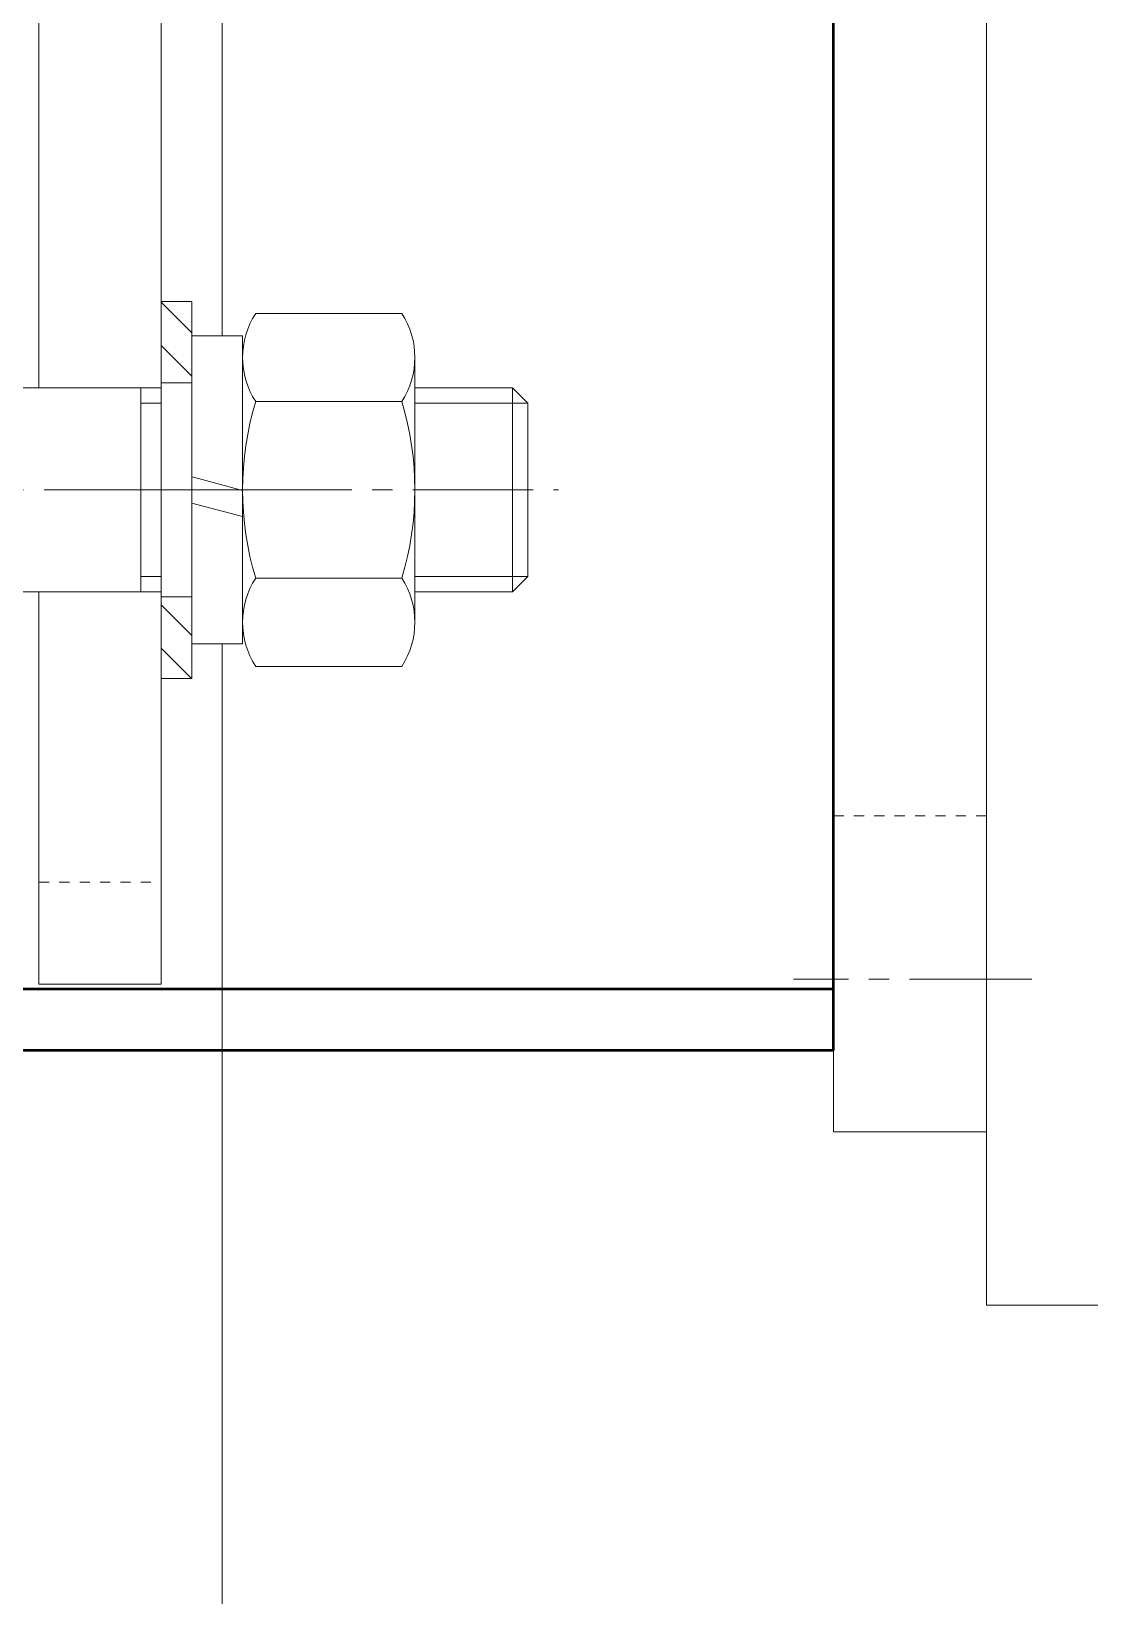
# Model space of a CAD drawing. Header units: millimetres. Extents: x -50460 to 50460, y -35640 to 35640.
# Drawn here: x -35103.5 to -34999.6, y 25583.4 to 25736.9 of the extents above; entities that cross this region are included whole.
import ezdxf

# ---------------------------------------------------------------- set-up
doc = ezdxf.new("R2010")
doc.units = ezdxf.units.MM
doc.set_wipeout_variables(frame=1)
doc.linetypes.add('点画线', pattern=[18, 12, -2, 2, -2])
doc.linetypes.add('虚线', pattern=[2, 1, -1])
for name, color, linetype, lineweight in [('ACADSichtbare Kanten(DIN_Schmid)', 7, 'Continuous', 50), ('EB0', 7, 'Continuous', 15), ('中心线层', 1, '点画线', 18), ('剖面线层', 6, 'Continuous', 18), ('尺寸线层', 4, 'Continuous', 18), ('粗实线层', 7, 'Continuous', 15), ('粗实线层_1', 7, 'Continuous', 15), ('细实线层', 3, 'Continuous', 18), ('虚线层', 100, '虚线', 18)]:
    doc.layers.add(name, color=color, linetype=linetype, lineweight=lineweight)
pattern_1 = [(315, (0, 0), (2.1213, 2.1213), [])]

# ---------------------------------------------------------------- blocks, each defined once
blk = doc.blocks.new('*X980')
at = {"layer": '粗实线层'}
for p, q in [((0, -241), (0, -50)), ((15, -50), (15, -241)), ((15, -241), (0, -241))]:
    blk.add_line(p, q, dxfattribs=at)
at = {"layer": '虚线层', "linetype": '虚线', "lineweight": 18}
blk.add_line((15, -210), (0, -210), dxfattribs=at)
blk = doc.blocks.new('*X981')
at = {"layer": '粗实线层'}
for p, q in [((0, -177), (0, -10)), ((12, -10), (12, -177)), ((0, -187), (0, -177)), ((12, -177), (12, -187)), ((0, -187), (12, -187))]:
    blk.add_line(p, q, dxfattribs=at)
at = {"layer": '虚线层'}
blk.add_line((0, -177), (12, -177), dxfattribs=at)
blk = doc.blocks.new('*X983')
at = {"layer": 'ACADSichtbare Kanten(DIN_Schmid)', "linetype": 'Continuous', "lineweight": 50}
for p, q in [((-127.22, -170.59), (-127.22, 29.41)), ((-127.22, -164.59), (-297.22, -164.59)), ((-127.22, -170.59), (-297.22, -170.59))]:
    blk.add_line(p, q, dxfattribs=at)
blk = doc.blocks.new('*X979')
at = {"layer": '中心线层'}
blk.add_line((95.29, -178), (121.29, -178), dxfattribs=at)
at = {"layer": '中心线层', "linetype": '点画线', "lineweight": 18}
blk.add_line((198.46, -226), (175.07, -226), dxfattribs=at)
at = {"layer": '粗实线层_1'}
for name, p in [('*X980', (179, 0)), ('*X983', (306.22, -62.41)), ('*X981', (101, -39.5))]:
    blk.add_blockref(name, p, dxfattribs=at)
blk = doc.blocks.new('*X986')
at = {"layer": 'EB0'}
for p, q in [((-11.22, 17.32), (0, 17.32)), ((0, -17.32), (0, 17.32)), ((-12.5, -12.99), (-12.5, 12.99)), ((0, -10), (0, 10)), ((0, 10), (138.5, 10)), ((102, -10), (102, 10)), ((140, 8.5), (138.5, 10)), ((138.5, -10), (138.5, 10)), ((-11.22, 8.66), (0, 8.66)), ((140, -8.5), (140, 8.5)), ((-11.22, -8.66), (0, -8.66)), ((140, -8.5), (138.5, -10)), ((0, -10), (138.5, -10)), ((-11.22, -17.32), (0, -17.32))]:
    blk.add_line(p, q, dxfattribs=at)
for centre, radius, start, end in [((-4.52, 12.99), 7.98, 147.1328, 212.8672), ((17.5, 0), 30, 163.2213, 196.7787), ((-4.52, -12.99), 7.98, 147.1328, 212.8672)]:
    blk.add_arc(centre, radius, start, end, dxfattribs=at)
at = {"layer": '中心线层', "linetype": '点画线', "lineweight": 18}
blk.add_line((-15.5, 0), (143, 0), dxfattribs=at)
at = {"layer": '细实线层'}
for p, q in [((102, 8.5), (140, 8.5)), ((102, -8.5), (140, -8.5))]:
    blk.add_line(p, q, dxfattribs=at)
blk = doc.blocks.new('*X987')
at = {"layer": 'EB0'}
for p, q in [((0, -15.1), (0, 15.1)), ((0, 15.1), (5, 15.1)), ((5, -15.1), (5, 15.1)), ((0, 1.29), (0.65, 1.12)), ((0.65, 1.12), (5, -0.05)), ((0, -1.29), (5, -2.63)), ((0, -15.1), (5, -15.1))]:
    blk.add_line(p, q, dxfattribs=at)
at = {"layer": '中心线层', "linetype": '点画线', "lineweight": 18}
blk.add_line((-3, 0), (8, 0), dxfattribs=at)
blk = doc.blocks.new('*X988')
at = {"layer": 'EB0'}
for p, q in [((1.28, 17.32), (15.62, 17.32)), ((0, 12.99), (0, -12.99)), ((16.9, 12.99), (16.9, -12.99)), ((15.62, 8.66), (1.28, 8.66)), ((15.62, -8.66), (1.28, -8.66)), ((1.28, -17.32), (15.62, -17.32))]:
    blk.add_line(p, q, dxfattribs=at)
for centre, radius, start, end in [((7.98, 12.99), 7.98, 147.1328, 212.8672), ((8.92, 12.99), 7.98, 327.1328, 32.8672), ((30, 0), 30, 163.2213, 196.7787), ((-13.1, 0), 30, 343.2213, 16.7787), ((7.98, -12.99), 7.98, 147.1328, 212.8672), ((8.92, -12.99), 7.98, 327.1328, 32.8672)]:
    blk.add_arc(centre, radius, start, end, dxfattribs=at)
at = {"layer": '中心线层', "linetype": '点画线', "lineweight": 18}
blk.add_line((-1.28, 0), (19.9, 0), dxfattribs=at)
blk = doc.blocks.new('*X989')
at = {"layer": '剖面线层', "linetype": 'Continuous', "lineweight": 18}
h = blk.add_hatch(dxfattribs=at)
h.set_pattern_fill('无图案', color=256, scale=3, angle=315, style=0, pattern_type=0)
h.set_pattern_definition(pattern_1)
edge = h.paths.add_edge_path(flags=0)
edge.add_line((0, 18.5), (0, 10.5))
edge.add_line((3, 18.5), (0, 18.5))
edge.add_line((3, 10.5), (3, 18.5))
edge.add_line((0, 10.5), (3, 10.5))
h = blk.add_hatch(dxfattribs=at)
h.set_pattern_fill('无图案', color=256, scale=3, angle=315, style=0, pattern_type=0)
h.set_pattern_definition(pattern_1)
edge = h.paths.add_edge_path(flags=0)
edge.add_line((0, -10.5), (0, -18.5))
edge.add_line((3, -10.5), (0, -10.5))
edge.add_line((3, -18.5), (3, -10.5))
edge.add_line((0, -18.5), (3, -18.5))
at = {"layer": 'EB0'}
for p, q in [((3, 18.5), (0, 18.5)), ((0, 18.5), (0, -18.5)), ((3, -18.5), (3, 18.5)), ((3, 10.5), (0, 10.5)), ((0, -10.5), (3, -10.5)), ((0, -18.5), (3, -18.5))]:
    blk.add_line(p, q, dxfattribs=at)
at = {"layer": '中心线层', "color": 1, "linetype": '点画线', "lineweight": 18}
blk.add_line((-3, 0), (6, 0), dxfattribs=at)
blk = doc.blocks.new('*X947')
at = {"layer": 'EB0'}
for p in [(-790, 1050), (-775, -20)]:
    blk.add_line(p, (-790, -20), dxfattribs=at)
at = {"layer": '粗实线层_1'}
blk.add_blockref('*X979', (-984, 238), dxfattribs=at)
blk.add_wipeout([(-835, 60), (-835, 68.5), (-835, 68.5), (-836.5, 70), (-836.5, 70), (-881, 70), (-881, 70), (-893.5, 70), (-893.5, 70), (-975, 70), (-975, 70), (-975, 77.32), (-975, 77.32), (-986.22, 77.32), (-986.22, 77.32), (-986.3, 77.19), (-986.38, 77.06), (-986.46, 76.93), (-986.53, 76.8), (-986.61, 76.66), (-986.67, 76.52), (-986.74, 76.39), (-986.8, 76.25), (-986.87, 76.11), (-986.92, 75.97), (-986.98, 75.83), (-987.03, 75.68), (-987.08, 75.54), (-987.13, 75.39), (-987.17, 75.25), (-987.22, 75.1), (-987.25, 74.95), (-987.29, 74.81), (-987.32, 74.66), (-987.35, 74.51), (-987.38, 74.36), (-987.41, 74.21), (-987.43, 74.06), (-987.45, 73.9), (-987.46, 73.75), (-987.48, 73.6), (-987.49, 73.45), (-987.49, 73.3), (-987.5, 73.14), (-987.5, 72.99), (-987.5, 72.99), (-987.5, 60), (-987.5, 60), (-987.5, 47.01), (-987.5, 47.01), (-987.5, 46.86), (-987.49, 46.7), (-987.49, 46.55), (-987.48, 46.4), (-987.46, 46.25), (-987.45, 46.1), (-987.43, 45.94), (-987.41, 45.79), (-987.38, 45.64), (-987.35, 45.49), (-987.32, 45.34), (-987.29, 45.19), (-987.25, 45.05), (-987.22, 44.9), (-987.17, 44.75), (-987.13, 44.61), (-987.08, 44.46), (-987.03, 44.32), (-986.98, 44.17), (-986.92, 44.03), (-986.87, 43.89), (-986.8, 43.75), (-986.74, 43.61), (-986.67, 43.48), (-986.61, 43.34), (-986.53, 43.2), (-986.46, 43.07), (-986.38, 42.94), (-986.3, 42.81), (-986.22, 42.68), (-986.22, 42.68), (-975, 42.68), (-975, 42.68), (-975, 50), (-975, 50), (-893.5, 50), (-893.5, 50), (-881, 50), (-881, 50), (-836.5, 50), (-836.5, 50), (-835, 51.5), (-835, 51.5)]).dxf.layer = '粗实线层_1'
blk.add_blockref('*X986', (-975, 60), dxfattribs=at)
blk.add_wipeout([(-863, 60), (-863, 75.1), (-863, 75.1), (-868, 75.1), (-868, 75.1), (-868, 61.29), (-868, 61.29), (-868, 60), (-868, 60), (-868, 58.71), (-868, 58.71), (-868, 44.9), (-868, 44.9), (-863, 44.9), (-863, 44.9), (-863, 57.37), (-863, 57.37)]).dxf.layer = '粗实线层_1'
blk.add_blockref('*X987', (-868, 60), dxfattribs=at)
for points in [[(-868, 60), (-868, 70.5), (-868, 70.5), (-868, 78.5), (-868, 78.5), (-871, 78.5), (-871, 78.5), (-871, 70.5), (-871, 70.5), (-871, 60), (-871, 60), (-871, 49.5), (-871, 49.5), (-871, 41.5), (-871, 41.5), (-868, 41.5), (-868, 41.5), (-868, 49.5), (-868, 49.5)], [(-846.1, 60), (-846.1, 72.99), (-846.1, 72.99), (-846.1, 73.14), (-846.11, 73.3), (-846.11, 73.45), (-846.12, 73.6), (-846.14, 73.75), (-846.15, 73.9), (-846.17, 74.06), (-846.19, 74.21), (-846.22, 74.36), (-846.25, 74.51), (-846.28, 74.66), (-846.31, 74.81), (-846.35, 74.95), (-846.38, 75.1), (-846.43, 75.25), (-846.47, 75.39), (-846.52, 75.54), (-846.57, 75.68), (-846.62, 75.83), (-846.68, 75.97), (-846.73, 76.11), (-846.8, 76.25), (-846.86, 76.39), (-846.93, 76.52), (-846.99, 76.66), (-847.07, 76.8), (-847.14, 76.93), (-847.22, 77.06), (-847.3, 77.19), (-847.38, 77.32), (-847.38, 77.32), (-861.72, 77.32), (-861.72, 77.32), (-861.8, 77.19), (-861.88, 77.06), (-861.96, 76.93), (-862.03, 76.8), (-862.11, 76.66), (-862.17, 76.52), (-862.24, 76.39), (-862.3, 76.25), (-862.37, 76.11), (-862.42, 75.97), (-862.48, 75.83), (-862.53, 75.68), (-862.58, 75.54), (-862.63, 75.39), (-862.67, 75.25), (-862.72, 75.1), (-862.75, 74.95), (-862.79, 74.81), (-862.82, 74.66), (-862.85, 74.51), (-862.88, 74.36), (-862.91, 74.21), (-862.93, 74.06), (-862.95, 73.9), (-862.96, 73.75), (-862.98, 73.6), (-862.99, 73.45), (-862.99, 73.3), (-863, 73.14), (-863, 72.99), (-863, 72.99), (-863, 60), (-863, 60), (-863, 47.01), (-863, 47.01), (-863, 46.86), (-862.99, 46.7), (-862.99, 46.55), (-862.98, 46.4), (-862.96, 46.25), (-862.95, 46.1), (-862.93, 45.94), (-862.91, 45.79), (-862.88, 45.64), (-862.85, 45.49), (-862.82, 45.34), (-862.79, 45.19), (-862.75, 45.05), (-862.72, 44.9), (-862.67, 44.75), (-862.63, 44.61), (-862.58, 44.46), (-862.53, 44.32), (-862.48, 44.17), (-862.42, 44.03), (-862.37, 43.89), (-862.3, 43.75), (-862.24, 43.61), (-862.17, 43.48), (-862.11, 43.34), (-862.03, 43.2), (-861.96, 43.07), (-861.88, 42.94), (-861.8, 42.81), (-861.72, 42.68), (-861.72, 42.68), (-847.38, 42.68), (-847.38, 42.68), (-847.3, 42.81), (-847.22, 42.94), (-847.14, 43.07), (-847.07, 43.2), (-846.99, 43.34), (-846.93, 43.48), (-846.86, 43.61), (-846.8, 43.75), (-846.73, 43.89), (-846.68, 44.03), (-846.62, 44.17), (-846.57, 44.32), (-846.52, 44.46), (-846.47, 44.61), (-846.43, 44.75), (-846.38, 44.9), (-846.35, 45.05), (-846.31, 45.19), (-846.28, 45.34), (-846.25, 45.49), (-846.22, 45.64), (-846.19, 45.79), (-846.17, 45.94), (-846.15, 46.1), (-846.14, 46.25), (-846.12, 46.4), (-846.11, 46.55), (-846.11, 46.7), (-846.1, 46.86), (-846.1, 47.01), (-846.1, 47.01)]]:
    blk.add_wipeout(points).dxf.layer = '粗实线层_1'
for name, p in [('*X989', (-871, 60)), ('*X988', (-863, 60))]:
    blk.add_blockref(name, p, dxfattribs=at)
blk = doc.blocks.new('*X805')
at = {"layer": 'EB0'}
blk.add_line((-2380, 6477.5), (-2380, 407.4), dxfattribs=at)
at = {"layer": '细实线层'}
blk.add_blockref('*X947', (-1515, 4855), dxfattribs=at)

msp = doc.modelspace()

# ---------------------------------------------------------------- block references
at = {"layer": '尺寸线层'}
msp.add_blockref('*X805', (-32704.742, 20776.945), dxfattribs=at)

doc.saveas('drawing.dxf')
